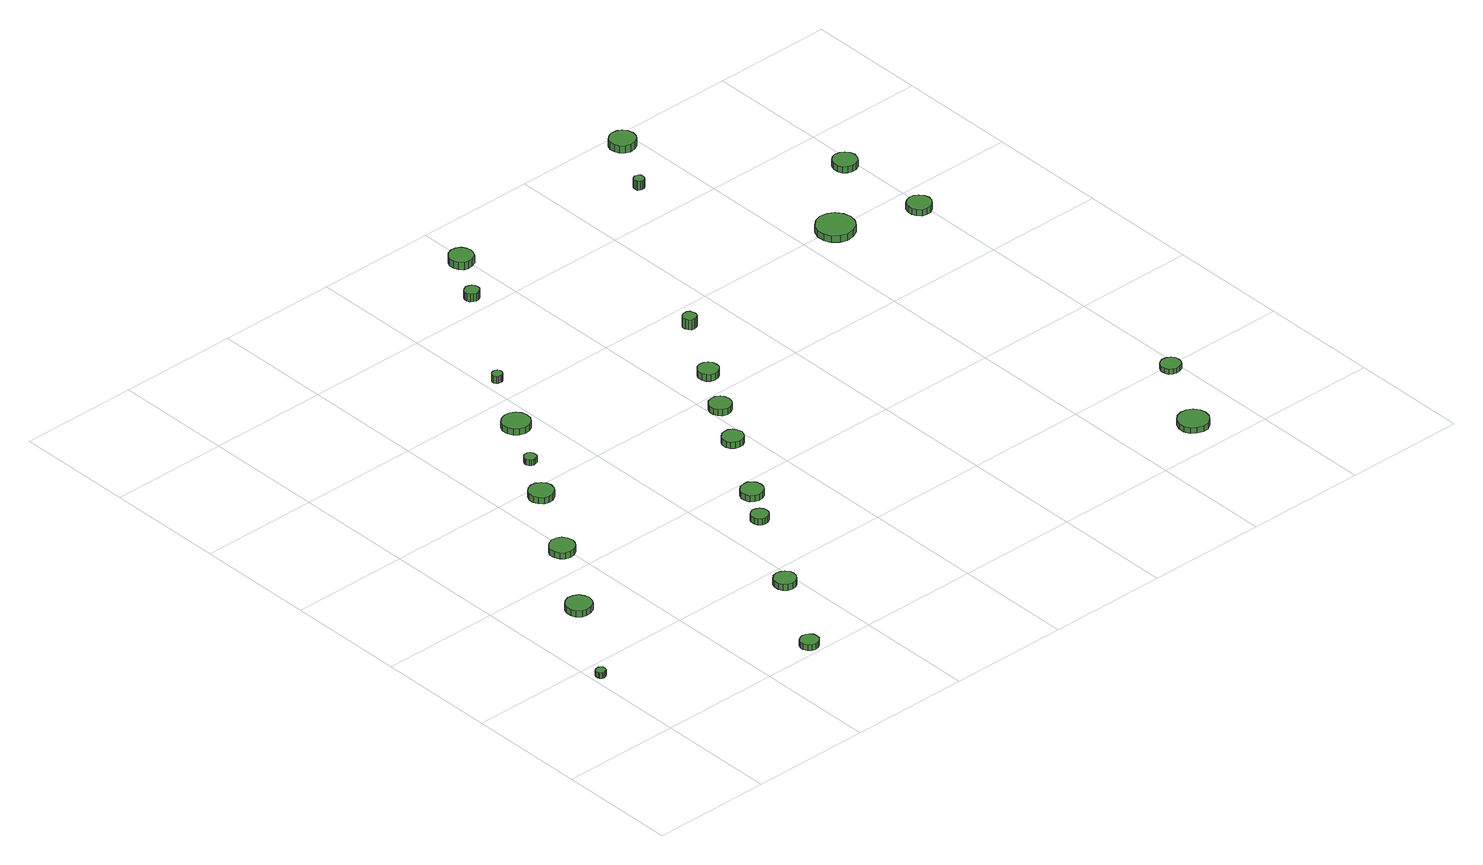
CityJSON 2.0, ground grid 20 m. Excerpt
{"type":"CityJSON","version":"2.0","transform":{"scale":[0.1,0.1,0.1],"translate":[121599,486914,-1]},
"CityObjects":{
"tree1":{"type":"SolitaryVegetationObject","attributes":{"function":"something"},"geometry":[{"type":"MultiSurface","lod":"1","boundaries":[[[0,1,2,3,4,5,6,7,8,9,10,11,12,13,14]],[[15,16,17,18,19,20,21,22,23,24,25,26,27,28,29]],[[0,29,28,1]],[[1,28,27,2]],[[2,27,26,3]],[[3,26,25,4]],[[4,25,24,5]],[[5,24,23,6]],[[6,23,22,7]],[[7,22,21,8]],[[8,21,20,9]],[[9,20,19,10]],[[10,19,18,11]],[[11,18,17,12]],[[12,17,16,13]],[[13,16,15,14]],[[14,15,29,0]]]}]},
"tree2":{"type":"SolitaryVegetationObject","attributes":{"function":"something"},"geometry":[{"type":"MultiSurface","lod":"1","boundaries":[[[30,31,32,33,34,35,36,37,38,39,40,41,42,43,44]],[[45,46,47,48,49,50,51,52,53,54,55,56,57,58,59]],[[30,59,58,31]],[[31,58,57,32]],[[32,57,56,33]],[[33,56,55,34]],[[34,55,54,35]],[[35,54,53,36]],[[36,53,52,37]],[[37,52,51,38]],[[38,51,50,39]],[[39,50,49,40]],[[40,49,48,41]],[[41,48,47,42]],[[42,47,46,43]],[[43,46,45,44]],[[44,45,59,30]]]}]},
"tree3":{"type":"SolitaryVegetationObject","attributes":{"function":"something"},"geometry":[{"type":"MultiSurface","lod":"1","boundaries":[[[60,61,62,63,64,65,66,67,68,69,70,71,72,73,74]],[[75,76,77,78,79,80,81,82,83,84,85,86,87,88,89]],[[60,89,88,61]],[[61,88,87,62]],[[62,87,86,63]],[[63,86,85,64]],[[64,85,84,65]],[[65,84,83,66]],[[66,83,82,67]],[[67,82,81,68]],[[68,81,80,69]],[[69,80,79,70]],[[70,79,78,71]],[[71,78,77,72]],[[72,77,76,73]],[[73,76,75,74]],[[74,75,89,60]]]}]},
"tree4":{"type":"SolitaryVegetationObject","attributes":{"function":"something"},"geometry":[{"type":"MultiSurface","lod":"1","boundaries":[[[90,91,92,93,94,95,96,97,98,99,100,101,102,103,104]],[[105,106,107,108,109,110,111,112,113,114,115,116,117,118,119]],[[90,119,118,91]],[[91,118,117,92]],[[92,117,116,93]],[[93,116,115,94]],[[94,115,114,95]],[[95,114,113,96]],[[96,113,112,97]],[[97,112,111,98]],[[98,111,110,99]],[[99,110,109,100]],[[100,109,108,101]],[[101,108,107,102]],[[102,107,106,103]],[[103,106,105,104]],[[104,105,119,90]]]}]},
"tree5":{"type":"SolitaryVegetationObject","attributes":{"function":"something"},"geometry":[{"type":"MultiSurface","lod":"1","boundaries":[[[120,121,122,123,124,125,126,127,128,129,130,131,132,133,134]],[[135,136,137,138,139,140,141,142,143,144,145,146,147,148,149]],[[120,149,148,121]],[[121,148,147,122]],[[122,147,146,123]],[[123,146,145,124]],[[124,145,144,125]],[[125,144,143,126]],[[126,143,142,127]],[[127,142,141,128]],[[128,141,140,129]],[[129,140,139,130]],[[130,139,138,131]],[[131,138,137,132]],[[132,137,136,133]],[[133,136,135,134]],[[134,135,149,120]]]}]},
"tree6":{"type":"SolitaryVegetationObject","attributes":{"function":"something"},"geometry":[{"type":"MultiSurface","lod":"1","boundaries":[[[150,151,152,153,154,155,156,157,158,159,160,161,162,163,164]],[[165,166,167,168,169,170,171,172,173,174,175,176,177,178,179]],[[150,179,178,151]],[[151,178,177,152]],[[152,177,176,153]],[[153,176,175,154]],[[154,175,174,155]],[[155,174,173,156]],[[156,173,172,157]],[[157,172,171,158]],[[158,171,170,159]],[[159,170,169,160]],[[160,169,168,161]],[[161,168,167,162]],[[162,167,166,163]],[[163,166,165,164]],[[164,165,179,150]]]}]},
"tree7":{"type":"SolitaryVegetationObject","attributes":{"function":"something"},"geometry":[{"type":"MultiSurface","lod":"1","boundaries":[[[180,181,182,183,184,185,186,187,188,189,190,191,192,193,194]],[[195,196,197,198,199,200,201,202,203,204,205,206,207,208,209]],[[180,209,208,181]],[[181,208,207,182]],[[182,207,206,183]],[[183,206,205,184]],[[184,205,204,185]],[[185,204,203,186]],[[186,203,202,187]],[[187,202,201,188]],[[188,201,200,189]],[[189,200,199,190]],[[190,199,198,191]],[[191,198,197,192]],[[192,197,196,193]],[[193,196,195,194]],[[194,195,209,180]]]}]},
"tree8":{"type":"SolitaryVegetationObject","attributes":{"function":"something"},"geometry":[{"type":"MultiSurface","lod":"1","boundaries":[[[210,211,212,213,214,215,216,217,218,219,220,221,222,223,224]],[[225,226,227,228,229,230,231,232,233,234,235,236,237,238,239]],[[210,239,238,211]],[[211,238,237,212]],[[212,237,236,213]],[[213,236,235,214]],[[214,235,234,215]],[[215,234,233,216]],[[216,233,232,217]],[[217,232,231,218]],[[218,231,230,219]],[[219,230,229,220]],[[220,229,228,221]],[[221,228,227,222]],[[222,227,226,223]],[[223,226,225,224]],[[224,225,239,210]]]}]},
"tree9":{"type":"SolitaryVegetationObject","attributes":{"function":"something"},"geometry":[{"type":"MultiSurface","lod":"1","boundaries":[[[240,241,242,243,244,245,246,247,248,249,250,251,252,253,254]],[[255,256,257,258,259,260,261,262,263,264,265,266,267,268,269]],[[240,269,268,241]],[[241,268,267,242]],[[242,267,266,243]],[[243,266,265,244]],[[244,265,264,245]],[[245,264,263,246]],[[246,263,262,247]],[[247,262,261,248]],[[248,261,260,249]],[[249,260,259,250]],[[250,259,258,251]],[[251,258,257,252]],[[252,257,256,253]],[[253,256,255,254]],[[254,255,269,240]]]}]},
"tree10":{"type":"SolitaryVegetationObject","attributes":{"function":"something"},"geometry":[{"type":"MultiSurface","lod":"1","boundaries":[[[270,271,272,273,274,275,276,277,278,279,280,281,282,283,284]],[[285,286,287,288,289,290,291,292,293,294,295,296,297,298,299]],[[270,299,298,271]],[[271,298,297,272]],[[272,297,296,273]],[[273,296,295,274]],[[274,295,294,275]],[[275,294,293,276]],[[276,293,292,277]],[[277,292,291,278]],[[278,291,290,279]],[[279,290,289,280]],[[280,289,288,281]],[[281,288,287,282]],[[282,287,286,283]],[[283,286,285,284]],[[284,285,299,270]]]}]},
"tree11":{"type":"SolitaryVegetationObject","attributes":{"function":"something"},"geometry":[{"type":"MultiSurface","lod":"1","boundaries":[[[300,301,302,303,304,305,306,307,308,309,310,311,312,313,314]],[[315,316,317,318,319,320,321,322,323,324,325,326,327,328,329]],[[300,329,328,301]],[[301,328,327,302]],[[302,327,326,303]],[[303,326,325,304]],[[304,325,324,305]],[[305,324,323,306]],[[306,323,322,307]],[[307,322,321,308]],[[308,321,320,309]],[[309,320,319,310]],[[310,319,318,311]],[[311,318,317,312]],[[312,317,316,313]],[[313,316,315,314]],[[314,315,329,300]]]}]},
"tree12":{"type":"SolitaryVegetationObject","attributes":{"function":"something"},"geometry":[{"type":"MultiSurface","lod":"1","boundaries":[[[330,331,332,333,334,335,336,337,338,339,340,341,342,343,344]],[[345,346,347,348,349,350,351,352,353,354,355,356,357,358,359]],[[330,359,358,331]],[[331,358,357,332]],[[332,357,356,333]],[[333,356,355,334]],[[334,355,354,335]],[[335,354,353,336]],[[336,353,352,337]],[[337,352,351,338]],[[338,351,350,339]],[[339,350,349,340]],[[340,349,348,341]],[[341,348,347,342]],[[342,347,346,343]],[[343,346,345,344]],[[344,345,359,330]]]}]},
"tree13":{"type":"SolitaryVegetationObject","attributes":{"function":"something"},"geometry":[{"type":"MultiSurface","lod":"1","boundaries":[[[360,361,362,363,364,365,366,367,368,369,370,371,372,373,374]],[[375,376,377,378,379,380,381,382,383,384,385,386,387,388,389]],[[360,389,388,361]],[[361,388,387,362]],[[362,387,386,363]],[[363,386,385,364]],[[364,385,384,365]],[[365,384,383,366]],[[366,383,382,367]],[[367,382,381,368]],[[368,381,380,369]],[[369,380,379,370]],[[370,379,378,371]],[[371,378,377,372]],[[372,377,376,373]],[[373,376,375,374]],[[374,375,389,360]]]}]},
"tree14":{"type":"SolitaryVegetationObject","attributes":{"function":"something"},"geometry":[{"type":"MultiSurface","lod":"1","boundaries":[[[390,391,392,393,394,395,396,397,398,399,400,401,402,403,404]],[[405,406,407,408,409,410,411,412,413,414,415,416,417,418,419]],[[390,419,418,391]],[[391,418,417,392]],[[392,417,416,393]],[[393,416,415,394]],[[394,415,414,395]],[[395,414,413,396]],[[396,413,412,397]],[[397,412,411,398]],[[398,411,410,399]],[[399,410,409,400]],[[400,409,408,401]],[[401,408,407,402]],[[402,407,406,403]],[[403,406,405,404]],[[404,405,419,390]]]}]},
"tree15":{"type":"SolitaryVegetationObject","attributes":{"function":"something"},"geometry":[{"type":"MultiSurface","lod":"1","boundaries":[[[420,421,422,423,424,425,426,427,428,429,430,431,432,433,434]],[[435,436,437,438,439,440,441,442,443,444,445,446,447,448,449]],[[420,449,448,421]],[[421,448,447,422]],[[422,447,446,423]],[[423,446,445,424]],[[424,445,444,425]],[[425,444,443,426]],[[426,443,442,427]],[[427,442,441,428]],[[428,441,440,429]],[[429,440,439,430]],[[430,439,438,431]],[[431,438,437,432]],[[432,437,436,433]],[[433,436,435,434]],[[434,435,449,420]]]}]},
"tree16":{"type":"SolitaryVegetationObject","attributes":{"function":"something"},"geometry":[{"type":"MultiSurface","lod":"1","boundaries":[[[450,451,452,453,454,455,456,457,458,459,460,461,462,463,464]],[[465,466,467,468,469,470,471,472,473,474,475,476,477,478,479]],[[450,479,478,451]],[[451,478,477,452]],[[452,477,476,453]],[[453,476,475,454]],[[454,475,474,455]],[[455,474,473,456]],[[456,473,472,457]],[[457,472,471,458]],[[458,471,470,459]],[[459,470,469,460]],[[460,469,468,461]],[[461,468,467,462]],[[462,467,466,463]],[[463,466,465,464]],[[464,465,479,450]]]}]},
"tree17":{"type":"SolitaryVegetationObject","attributes":{"function":"something"},"geometry":[{"type":"MultiSurface","lod":"1","boundaries":[[[480,481,482,483,484,485,486,487,488,489,490,491,492,493,494]],[[495,496,497,498,499,500,501,502,503,504,505,506,507,508,509]],[[480,509,508,481]],[[481,508,507,482]],[[482,507,506,483]],[[483,506,505,484]],[[484,505,504,485]],[[485,504,503,486]],[[486,503,502,487]],[[487,502,501,488]],[[488,501,500,489]],[[489,500,499,490]],[[490,499,498,491]],[[491,498,497,492]],[[492,497,496,493]],[[493,496,495,494]],[[494,495,509,480]]]}]},
"tree18":{"type":"SolitaryVegetationObject","attributes":{"function":"something"},"geometry":[{"type":"MultiSurface","lod":"1","boundaries":[[[510,511,512,513,514,515,516,517,518,519,520,521,522,523,524]],[[525,526,527,528,529,530,531,532,533,534,535,536,537,538,539]],[[510,539,538,511]],[[511,538,537,512]],[[512,537,536,513]],[[513,536,535,514]],[[514,535,534,515]],[[515,534,533,516]],[[516,533,532,517]],[[517,532,531,518]],[[518,531,530,519]],[[519,530,529,520]],[[520,529,528,521]],[[521,528,527,522]],[[522,527,526,523]],[[523,526,525,524]],[[524,525,539,510]]]}]},
"tree19":{"type":"SolitaryVegetationObject","attributes":{"function":"something"},"geometry":[{"type":"MultiSurface","lod":"1","boundaries":[[[540,541,542,543,544,545,546,547,548,549,550,551,552,553,554]],[[555,556,557,558,559,560,561,562,563,564,565,566,567,568,569]],[[540,569,568,541]],[[541,568,567,542]],[[542,567,566,543]],[[543,566,565,544]],[[544,565,564,545]],[[545,564,563,546]],[[546,563,562,547]],[[547,562,561,548]],[[548,561,560,549]],[[549,560,559,550]],[[550,559,558,551]],[[551,558,557,552]],[[552,557,556,553]],[[553,556,555,554]],[[554,555,569,540]]]}]},
"tree20":{"type":"SolitaryVegetationObject","attributes":{"function":"something"},"geometry":[{"type":"MultiSurface","lod":"1","boundaries":[[[570,571,572,573,574,575,576,577,578,579,580,581,582,583,584]],[[585,586,587,588,589,590,591,592,593,594,595,596,597,598,599]],[[570,599,598,571]],[[571,598,597,572]],[[572,597,596,573]],[[573,596,595,574]],[[574,595,594,575]],[[575,594,593,576]],[[576,593,592,577]],[[577,592,591,578]],[[578,591,590,579]],[[579,590,589,580]],[[580,589,588,581]],[[581,588,587,582]],[[582,587,586,583]],[[583,586,585,584]],[[584,585,599,570]]]}]},
"tree21":{"type":"SolitaryVegetationObject","attributes":{"function":"something"},"geometry":[{"type":"MultiSurface","lod":"1","boundaries":[[[600,601,602,603,604,605,606,607,608,609,610,611,612,613,614]],[[615,616,617,618,619,620,621,622,623,624,625,626,627,628,629]],[[600,629,628,601]],[[601,628,627,602]],[[602,627,626,603]],[[603,626,625,604]],[[604,625,624,605]],[[605,624,623,606]],[[606,623,622,607]],[[607,622,621,608]],[[608,621,620,609]],[[609,620,619,610]],[[610,619,618,611]],[[611,618,617,612]],[[612,617,616,613]],[[613,616,615,614]],[[614,615,629,600]]]}]},
"tree22":{"type":"SolitaryVegetationObject","attributes":{"function":"something"},"geometry":[{"type":"MultiSurface","lod":"1","boundaries":[[[630,631,632,633,634,635,636,637,638,639,640,641,642,643,644]],[[645,646,647,648,649,650,651,652,653,654,655,656,657,658,659]],[[630,659,658,631]],[[631,658,657,632]],[[632,657,656,633]],[[633,656,655,634]],[[634,655,654,635]],[[635,654,653,636]],[[636,653,652,637]],[[637,652,651,638]],[[638,651,650,639]],[[639,650,649,640]],[[640,649,648,641]],[[641,648,647,642]],[[642,647,646,643]],[[643,646,645,644]],[[644,645,659,630]]]}]},
"tree23":{"type":"SolitaryVegetationObject","attributes":{"function":"something"},"geometry":[{"type":"MultiSurface","lod":"1","boundaries":[[[660,661,662,663,664,665,666,667,668,669,670,671,672,673,674]],[[675,676,677,678,679,680,681,682,683,684,685,686,687,688,689]],[[660,689,688,661]],[[661,688,687,662]],[[662,687,686,663]],[[663,686,685,664]],[[664,685,684,665]],[[665,684,683,666]],[[666,683,682,667]],[[667,682,681,668]],[[668,681,680,669]],[[669,680,679,670]],[[670,679,678,671]],[[671,678,677,672]],[[672,677,676,673]],[[673,676,675,674]],[[674,675,689,660]]]}]},
"tree24":{"type":"SolitaryVegetationObject","attributes":{"function":"something"},"geometry":[{"type":"MultiSurface","lod":"1","boundaries":[[[690,691,692,693,694,695,696,697,698,699,700,701,702,703,704]],[[705,706,707,708,709,710,711,712,713,714,715,716,717,718,719]],[[690,719,718,691]],[[691,718,717,692]],[[692,717,716,693]],[[693,716,715,694]],[[694,715,714,695]],[[695,714,713,696]],[[696,713,712,697]],[[697,712,711,698]],[[698,711,710,699]],[[699,710,709,700]],[[700,709,708,701]],[[701,708,707,702]],[[702,707,706,703]],[[703,706,705,704]],[[704,705,719,690]]]}]}
},
"vertices":[
[23,171,16],[23,174,16],[21,177,16],[18,179,16],[15,179,16],[12,178,16],[9,176,16],[8,173,16],[8,169,16],[9,166,16],[12,164,16],[15,163,16],[18,164,16],[21,165,16],[23,168,16],[23,168,6],[21,165,6],[18,164,6],[15,163,6],[12,164,6],[9,166,6],[8,169,6],[8,173,6],[9,176,6],[12,178,6],[15,179,6],[18,179,6],[21,177,6],[23,174,6],[23,171,6],
[130,322,17],[128,330,17],[123,338,17],[115,342,17],[106,343,17],[98,340,17],[91,334,17],[88,326,17],[88,317,17],[91,309,17],[98,303,17],[106,301,17],[115,302,17],[123,306,17],[128,313,17],[128,313,6],[123,306,6],[115,302,6],[106,301,6],[98,303,6],[91,309,6],[88,317,6],[88,326,6],[91,334,6],[98,340,6],[106,343,6],[115,342,6],[123,338,6],[128,330,6],[130,322,6],
[314,20,16],[313,26,16],[309,31,16],[304,34,16],[298,35,16],[292,33,16],[287,29,16],[284,23,16],[284,17,16],[287,11,16],[292,7,16],[298,5,16],[304,6,16],[309,9,16],[313,14,16],[313,14,6],[309,9,6],[304,6,6],[298,5,6],[292,7,6],[287,11,6],[284,17,6],[284,23,6],[287,29,6],[292,33,6],[298,35,6],[304,34,6],[309,31,6],[313,26,6],[314,20,6],
[213,450,17],[211,459,17],[206,466,17],[199,470,17],[190,471,17],[182,468,17],[176,462,17],[172,455,17],[172,446,17],[176,438,17],[182,432,17],[190,430,17],[199,431,17],[206,435,17],[211,442,17],[211,442,6],[206,435,6],[199,431,6],[190,430,6],[182,432,6],[176,438,6],[172,446,6],[172,455,6],[176,462,6],[182,468,6],[190,471,6],[199,470,6],[206,466,6],[211,459,6],[213,450,6],
[398,163,17],[397,170,17],[392,176,17],[386,180,17],[379,181,17],[371,179,17],[366,174,17],[363,167,17],[363,159,17],[366,152,17],[371,147,17],[379,145,17],[386,146,17],[392,150,17],[397,156,17],[397,156,6],[392,150,6],[386,146,6],[379,145,6],[371,147,6],[366,152,6],[363,159,6],[363,167,6],[366,174,6],[371,179,6],[379,181,6],[386,180,6],[392,176,6],[397,170,6],[398,163,6],
[287,578,17],[285,586,17],[280,593,17],[272,597,17],[264,598,17],[256,595,17],[250,590,17],[246,582,17],[246,573,17],[250,566,17],[256,560,17],[264,557,17],[272,558,17],[280,563,17],[285,569,17],[285,569,6],[280,563,6],[272,558,6],[264,557,6],[256,560,6],[250,566,6],[246,573,6],[246,582,6],[250,590,6],[256,595,6],[264,598,6],[272,597,6],[280,593,6],[285,586,6],[287,578,6],
[325,655,16],[324,659,16],[322,663,16],[318,665,16],[314,665,16],[310,664,16],[307,661,16],[305,657,16],[305,653,16],[307,649,16],[310,646,16],[314,645,16],[318,646,16],[322,648,16],[324,651,16],[324,651,6],[322,648,6],[318,646,6],[314,645,6],[310,646,6],[307,649,6],[305,653,6],[305,657,6],[307,661,6],[310,664,6],[314,665,6],[318,665,6],[322,663,6],[324,659,6],[325,655,6],
[480,313,17],[479,318,17],[475,323,17],[470,326,17],[464,327,17],[459,325,17],[454,321,17],[452,316,17],[452,310,17],[454,304,17],[459,300,17],[464,298,17],[470,299,17],[475,302,17],[479,307,17],[479,307,6],[475,302,6],[470,299,6],[464,298,6],[459,300,6],[454,304,6],[452,310,6],[452,316,6],[454,321,6],[459,325,6],[464,327,6],[470,326,6],[475,323,6],[479,318,6],[480,313,6],
[384,737,17],[382,747,17],[376,754,17],[368,759,17],[359,760,17],[350,757,17],[343,751,17],[339,742,17],[339,733,17],[343,724,17],[350,718,17],[359,715,17],[368,716,17],[376,720,17],[382,728,17],[382,728,6],[376,720,6],[368,716,6],[359,715,6],[350,718,6],[343,724,6],[339,733,6],[339,742,6],[343,751,6],[350,757,6],[359,760,6],[368,759,6],[376,754,6],[382,747,6],[384,737,6],
[519,368,17],[518,376,17],[513,382,17],[507,386,17],[499,386,17],[492,384,17],[486,379,17],[483,372,17],[483,364,17],[486,357,17],[492,352,17],[499,350,17],[507,351,17],[513,354,17],[518,361,17],[518,361,6],[513,354,6],[507,351,6],[499,350,6],[492,352,6],[486,357,6],[483,364,6],[483,372,6],[486,379,6],[492,384,6],[499,386,6],[507,386,6],[513,382,6],[518,376,6],[519,368,6],
[431,846,19],[430,849,19],[428,852,19],[425,854,19],[422,854,19],[418,853,19],[416,851,19],[414,848,19],[414,844,19],[416,841,19],[418,839,19],[422,838,19],[425,838,19],[428,840,19],[430,843,19],[430,843,6],[428,840,6],[425,838,6],[422,838,6],[418,839,6],[416,841,6],[414,844,6],[414,848,6],[416,851,6],[418,853,6],[422,854,6],[425,854,6],[428,852,6],[430,849,6],[431,846,6],
[591,490,17],[589,497,17],[585,503,17],[579,507,17],[572,507,17],[565,505,17],[559,500,17],[556,494,17],[556,486,17],[559,480,17],[565,475,17],[572,473,17],[579,473,17],[585,477,17],[589,483,17],[589,483,6],[585,477,6],[579,473,6],[572,473,6],[565,475,6],[559,480,6],[556,486,6],[556,494,6],[559,500,6],[565,505,6],[572,507,6],[579,507,6],[585,503,6],[589,497,6],[591,490,6],
[636,566,17],[634,574,17],[630,580,17],[623,584,17],[616,584,17],[608,582,17],[603,577,17],[600,570,17],[600,563,17],[603,556,17],[608,551,17],[616,548,17],[623,549,17],[630,553,17],[634,559,17],[634,559,6],[630,553,6],[623,549,6],[616,548,6],[608,551,6],[603,556,6],[600,563,6],[600,570,6],[603,577,6],[608,582,6],[616,584,6],[623,584,6],[630,580,6],[634,574,6],[636,566,6],
[553,1032,20],[552,1037,20],[549,1041,20],[545,1043,20],[540,1044,20],[535,1042,20],[531,1039,20],[529,1035,20],[529,1030,20],[531,1025,20],[535,1022,20],[540,1020,20],[545,1021,20],[549,1023,20],[552,1027,20],[552,1027,6],[549,1023,6],[545,1021,6],[540,1020,6],[535,1022,6],[531,1025,6],[529,1030,6],[529,1035,6],[531,1039,6],[535,1042,6],[540,1044,6],[545,1043,6],[549,1041,6],[552,1037,6],[553,1032,6],
[681,644,18],[680,651,18],[676,657,18],[670,660,18],[663,661,18],[656,659,18],[651,654,18],[648,648,18],[648,641,18],[651,634,18],[656,629,18],[663,627,18],[670,628,18],[676,632,18],[680,637,18],[680,637,6],[676,632,6],[670,628,6],[663,627,6],[656,629,6],[651,634,6],[648,641,6],[648,648,6],[651,654,6],[656,659,6],[663,661,6],[670,660,6],[676,657,6],[680,651,6],[681,644,6],
[611,1111,19],[609,1119,19],[605,1126,19],[597,1130,19],[589,1131,19],[581,1128,19],[575,1122,19],[572,1115,19],[572,1107,19],[575,1099,19],[581,1093,19],[589,1091,19],[597,1092,19],[605,1096,19],[609,1103,19],[609,1103,6],[605,1096,6],[597,1092,6],[589,1091,6],[581,1093,6],[575,1099,6],[572,1107,6],[572,1115,6],[575,1122,6],[581,1128,6],[589,1131,6],[597,1130,6],[605,1126,6],[609,1119,6],[611,1111,6],
[742,758,24],[741,763,24],[739,767,24],[735,769,24],[730,769,24],[726,768,24],[722,765,24],[720,761,24],[720,756,24],[722,752,24],[726,748,24],[730,747,24],[735,748,24],[739,750,24],[741,754,24],[741,754,6],[739,750,6],[735,748,6],[730,747,6],[726,748,6],[722,752,6],[720,756,6],[720,761,6],[722,765,6],[726,768,6],[730,769,6],[735,769,6],[739,767,6],[741,763,6],[742,758,6],
[1136,60,17],[1134,70,17],[1128,79,17],[1119,84,17],[1109,85,17],[1099,82,17],[1091,75,17],[1087,65,17],[1087,55,17],[1091,45,17],[1099,39,17],[1109,35,17],[1119,36,17],[1128,42,17],[1134,50,17],[1134,50,7],[1128,42,7],[1119,36,7],[1109,35,7],[1099,39,7],[1091,45,7],[1087,55,7],[1087,65,7],[1091,75,7],[1099,82,7],[1109,85,7],[1119,84,7],[1128,79,7],[1134,70,7],[1136,60,7],
[1201,191,16],[1200,198,16],[1196,203,16],[1190,206,16],[1183,207,16],[1177,205,16],[1172,201,16],[1169,194,16],[1169,188,16],[1172,181,16],[1177,177,16],[1183,175,16],[1190,176,16],[1196,179,16],[1200,184,16],[1200,184,7],[1196,179,7],[1190,176,7],[1183,175,7],[1177,177,7],[1172,181,7],[1169,188,7],[1169,194,7],[1172,201,7],[1177,205,7],[1183,207,7],[1190,206,7],[1196,203,7],[1200,198,7],[1201,191,7],
[928,1077,22],[928,1081,22],[926,1084,22],[923,1085,22],[919,1086,22],[916,1085,22],[913,1082,22],[912,1079,22],[912,1076,22],[913,1072,22],[916,1070,22],[919,1069,22],[923,1069,22],[926,1071,22],[928,1074,22],[928,1074,6],[926,1071,6],[923,1069,6],[919,1069,6],[916,1070,6],[913,1072,6],[912,1076,6],[912,1079,6],[913,1082,6],[916,1085,6],[919,1086,6],[923,1085,6],[926,1084,6],[928,1081,6],[928,1077,6],
[1090,795,18],[1087,807,18],[1080,818,18],[1069,824,18],[1056,826,18],[1044,822,18],[1034,813,18],[1029,801,18],[1029,788,18],[1034,777,18],[1044,768,18],[1056,764,18],[1069,766,18],[1080,772,18],[1087,782,18],[1087,782,6],[1080,772,6],[1069,766,6],[1056,764,6],[1044,768,6],[1034,777,6],[1029,788,6],[1029,801,6],[1034,813,6],[1044,822,6],[1056,826,6],[1069,824,6],[1080,818,6],[1087,807,6],[1090,795,6],
[998,1176,18],[996,1185,18],[991,1192,18],[983,1196,18],[974,1197,18],[966,1194,18],[959,1188,18],[956,1180,18],[956,1172,18],[959,1164,18],[966,1158,18],[974,1155,18],[983,1156,18],[991,1160,18],[996,1167,18],[996,1167,5],[991,1160,5],[983,1156,5],[974,1155,5],[966,1158,5],[959,1164,5],[956,1172,5],[956,1180,5],[959,1188,5],[966,1194,5],[974,1197,5],[983,1196,5],[991,1192,5],[996,1185,5],[998,1176,5],
[1212,755,16],[1210,763,16],[1205,770,16],[1198,774,16],[1190,775,16],[1182,772,16],[1176,767,16],[1173,759,16],[1173,751,16],[1176,744,16],[1182,738,16],[1190,736,16],[1198,736,16],[1205,741,16],[1210,747,16],[1210,747,5],[1205,741,5],[1198,736,5],[1190,736,5],[1182,738,5],[1176,744,5],[1173,751,5],[1173,759,5],[1176,767,5],[1182,772,5],[1190,775,5],[1198,774,5],[1205,770,5],[1210,763,5],[1212,755,5],
[1205,912,17],[1203,920,17],[1198,927,17],[1191,931,17],[1183,932,17],[1175,929,17],[1169,924,17],[1166,916,17],[1166,908,17],[1169,900,17],[1175,895,17],[1183,892,17],[1191,893,17],[1198,897,17],[1203,904,17],[1203,904,6],[1198,897,6],[1191,893,6],[1183,892,6],[1175,895,6],[1169,900,6],[1166,908,6],[1166,916,6],[1169,924,6],[1175,929,6],[1183,932,6],[1191,931,6],[1198,927,6],[1203,920,6],[1205,912,6]
]}
